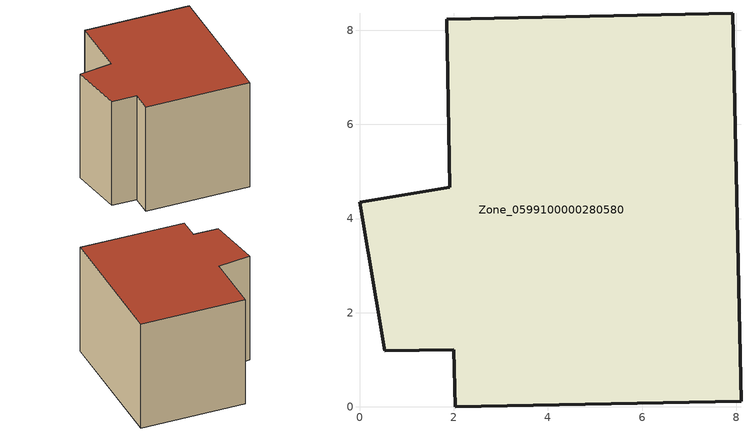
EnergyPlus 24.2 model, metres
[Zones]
Zone_0599100000280580
 floor ground (C_G): 7.93,8.36 8.1,0.12 2.03,0 2,1.21 0.54,1.19 0,4.34 1.92,4.66 1.85,8.23 z0
 wall outside (C_F): 0.54,1.19 2,1.21 2.03,0 8.1,0.12 7.93,8.36 1.85,8.23 1.92,4.66 0,4.34 0.54,1.19 z0:6.62
 roof outside (C_R): 1.92,4.66 0,4.34 0.54,1.19 2,1.21 2.03,0 8.1,0.12 7.93,8.36 1.85,8.23 z6.62
[BUILDING]
Pand.0599100000280580: North Axis=0; Terrain=City; Loads Convergence Tolerance Value=0.04; Temperature Convergence Tolerance Value=0.4; Solar Distribution=FullExterior; Maximum Number of Warmup Days=25; Minimum Number of Warmup Days=1
[Site:Location]
Rotterdam.The.Hague.AP_ZH_NLD Design_Conditions: Latitude=51.96; Longitude=4.45; Time Zone=1; Elevation=-4.5
[SITE:GROUNDTEMPERATURE:BUILDINGSURFACE]
18, 18, 18, 18, 18, 18, 18, 18, 18, 18, 18, 18
[MATERIAL] Thermal Absorptance=0.9; Solar Absorptance=0.7; Visible Absorptance=0.7
Name | Roughness | Thickness | Conductivity | Density | Specific Heat
G.TI.1946 | MediumSmooth | 0.15 | 1 | 540 | 1210
F.TI.1946 | Rough | 0.3 | 0.857143 | 1920 | 840
R.TI.1946 | MediumRough | 0.2 | 0.1 | 1500 | 1000
[CONSTRUCTION]
C_G: G.TI.1946
C_F: F.TI.1946
C_R: R.TI.1946
[ZONE]
Zone_0599100000280580: Type=1; Multiplier=1; Ceiling Height=Autocalculate; Volume=Autocalculate; Floor Area=autocalculate; Part of Total Floor Area=Yes
[ZONEINFILTRATION:DESIGNFLOWRATE]
Infil_Zone_0599100000280580: Zone or ZoneList or Space or SpaceList=Zone_0599100000280580; Schedule=AlwaysOn; Design Flow Rate Calculation Method=Flow/Area; Flow Rate per Floor Area=0.003; Constant Term Coefficient=1; Temperature Term Coefficient=0; Velocity Term Coefficient=0; Velocity Squared Term Coefficient=0
[HVACTEMPLATE:ZONE:IDEALLOADSAIRSYSTEM]
Zone_0599100000280580: Maximum Heating Supply Air Temperature=50; Minimum Cooling Supply Air Temperature=13; Maximum Heating Supply Air Humidity Ratio=0.0156; Minimum Cooling Supply Air Humidity Ratio=0.0077; Heating Limit=NoLimit; Cooling Limit=NoLimit; Dehumidification Control Type=ConstantSensibleHeatRatio; Cooling Sensible Heat Ratio=0.7; Dehumidification Setpoint=60; Humidification Control Type=None; Humidification Setpoint=30; Outdoor Air Method=None; Outdoor Air Flow Rate per Person=0.00944; Outdoor Air Flow Rate per Zone Floor Area=0; Outdoor Air Flow Rate per Zone=0; Demand Controlled Ventilation Type=None; Outdoor Air Economizer Type=NoEconomizer; Heat Recovery Type=None; Sensible Heat Recovery Effectiveness=0.7; Latent Heat Recovery Effectiveness=0.65
[ZONECONTROL:THERMOSTAT]
ThermostatControl_Zone_0599100000280580: Zone or ZoneList=Zone_0599100000280580; Control Type Schedule=DualSetpointControlType; Control 1=Thermostat_Zone_0599100000280580; Temperature Difference Between Cutout And Setpoint=0
[THERMOSTATSETPOINT:DUALSETPOINT]
Thermostat_Zone_0599100000280580: Heating Setpoint Temperature Schedule=HeatingSetpoint_Zone_0599100000280580; Cooling Setpoint Temperature Schedule=CoolingSetpoint_Zone_0599100000280580
[SCHEDULE:COMPACT]
HeatingSetpoint_Zone_0599100000280580: Through: 12/31, For: AllDays, Until: 24:00, 21
CoolingSetpoint_Zone_0599100000280580: Through: 12/31, For: AllDays, Until: 24:00, 24
DualSetpointControlType: Through: 12/31, For: AllDays, Until: 24:00, 4
AlwaysOn: Through: 12/31, For: AllDays, Until: 24:00, 1
